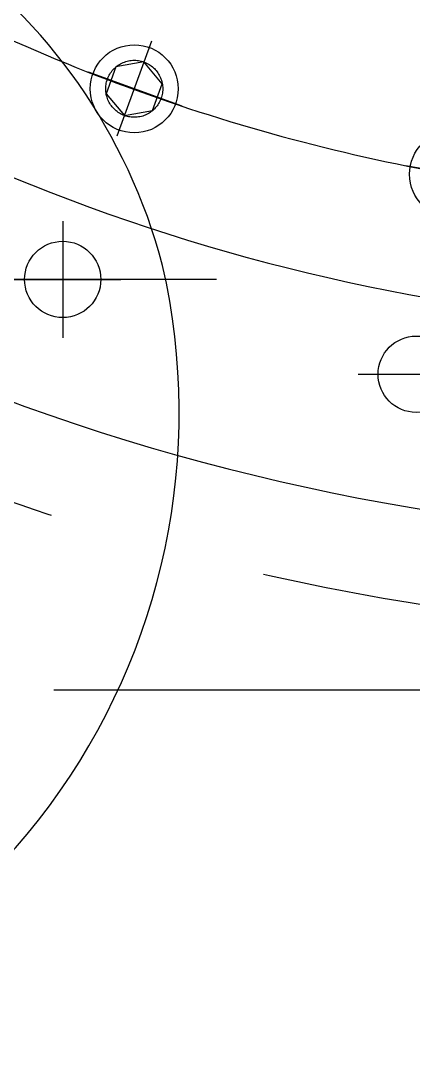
# Model space of a CAD drawing. Header units: millimetres. Extents: x 0 to 12600, y 0 to 8910.
# Drawn here: x 3911.9 to 4045.6, y 3574.5 to 3932.3 of the extents above; entities that cross this region are included whole.
import ezdxf

# ---------------------------------------------------------------- set-up
doc = ezdxf.new("R2010")
doc.units = ezdxf.units.MM
doc.header["$LTSCALE"] = 300
doc.linetypes.add('G', pattern=[2, 1.25, -0.25, 0.25, -0.25])
doc.linetypes.add('K', pattern=[2.5, 1.25, -0.25, 0.25, -0.25, 0.25, -0.25])
for name, color, linetype in [('01', 7, 'Continuous'), ('05', 4, 'G'), ('07', 6, 'K')]:
    doc.layers.add(name, color=color, linetype=linetype)

# ---------------------------------------------------------------- blocks, each defined once
blk = doc.blocks.new('ewrewr')
at = {"layer": '01', "ltscale": 8}
for centre, radius, start, end in [((-3232.36, 5047.27), 225, 4.0326, 102.8453), ((-3232.63, 5078.09), 195, 104.7818, 184.4117)]:
    blk.add_arc(centre, radius, start, end, dxfattribs=at)
at = {"layer": '05', "ltscale": 8}
blk.add_line((-3277.74, 4769.78), (-3277.74, 5285.06), dxfattribs=at)
blk = doc.blocks.new('*U17')
blk.add_circle((0, 0), 9.72)
at = {"layer": '01'}
for p, q in [((0, 9.72), (-8.42, 4.86)), ((8.42, 4.86), (0, 9.72)), ((-8.42, 4.86), (-8.42, -4.86)), ((8.42, -4.86), (8.42, 4.86)), ((-8.42, -4.86), (0, -9.72)), ((0, -9.72), (8.42, -4.86))]:
    blk.add_line(p, q, dxfattribs=at)
blk.add_circle((0, 0), 15, dxfattribs=at)
at = {"layer": '05'}
for p, q in [((0, 17.01), (0, -17.43)), ((-17.45, 0), (16.61, 0))]:
    blk.add_line(p, q, dxfattribs=at)
blk = doc.blocks.new('00')
at = {"layer": '01'}
for centre in [(1751.13, 3805.77), (1871.73, 3773.44)]:
    blk.add_circle(centre, 13, dxfattribs=at)
for radius, start, end in [(761.35, 223.49183, 267.36513), (690, 229.41312, 267.09244)]:
    blk.add_arc((1996.11, 4478.84), radius, start, end, dxfattribs=at)
at = {"layer": '05'}
for p, q in [((1751.13, 3825.63), (1751.13, 3785.91)), ((1731.27, 3805.77), (1770.99, 3805.77)), ((1851.87, 3773.44), (1891.59, 3773.44))]:
    blk.add_line(p, q, dxfattribs=at)
at = {"layer": '05', "color": 4, "linetype": 'G'}
blk.add_arc((1996.11, 4478.84), 647, 234.08536, 125.91464, dxfattribs=at)
at = {"layer": '05'}
for p, rotation in [((1775.53, 3870.73), 160.0000000000018), ((1884.48, 3841.6), 169.9999999999961)]:
    blk.add_blockref('*U17', p, dxfattribs=dict(at, rotation=rotation))

msp = doc.modelspace()

# ---------------------------------------------------------------- linework, layer by layer
at = {"layer": '07', "color": 6, "linetype": 'K'}
msp.add_line((3173.076, 3704.33), (10720.076, 3704.33), dxfattribs=at)
msp.add_line((3173.076, 3704.33), (10720.076, 3704.33), dxfattribs=at)
msp.add_circle((4171.076, 4517.749), 793.75, dxfattribs=at)

# ---------------------------------------------------------------- block references
at = {"layer": '01'}
msp.add_blockref('00', (2174.963, 38.484), dxfattribs=at)
at = {"layer": '01', "rotation": 270}
msp.add_blockref('ewrewr', (-1306.458, 566.555), dxfattribs=at)

doc.saveas('drawing.dxf')
